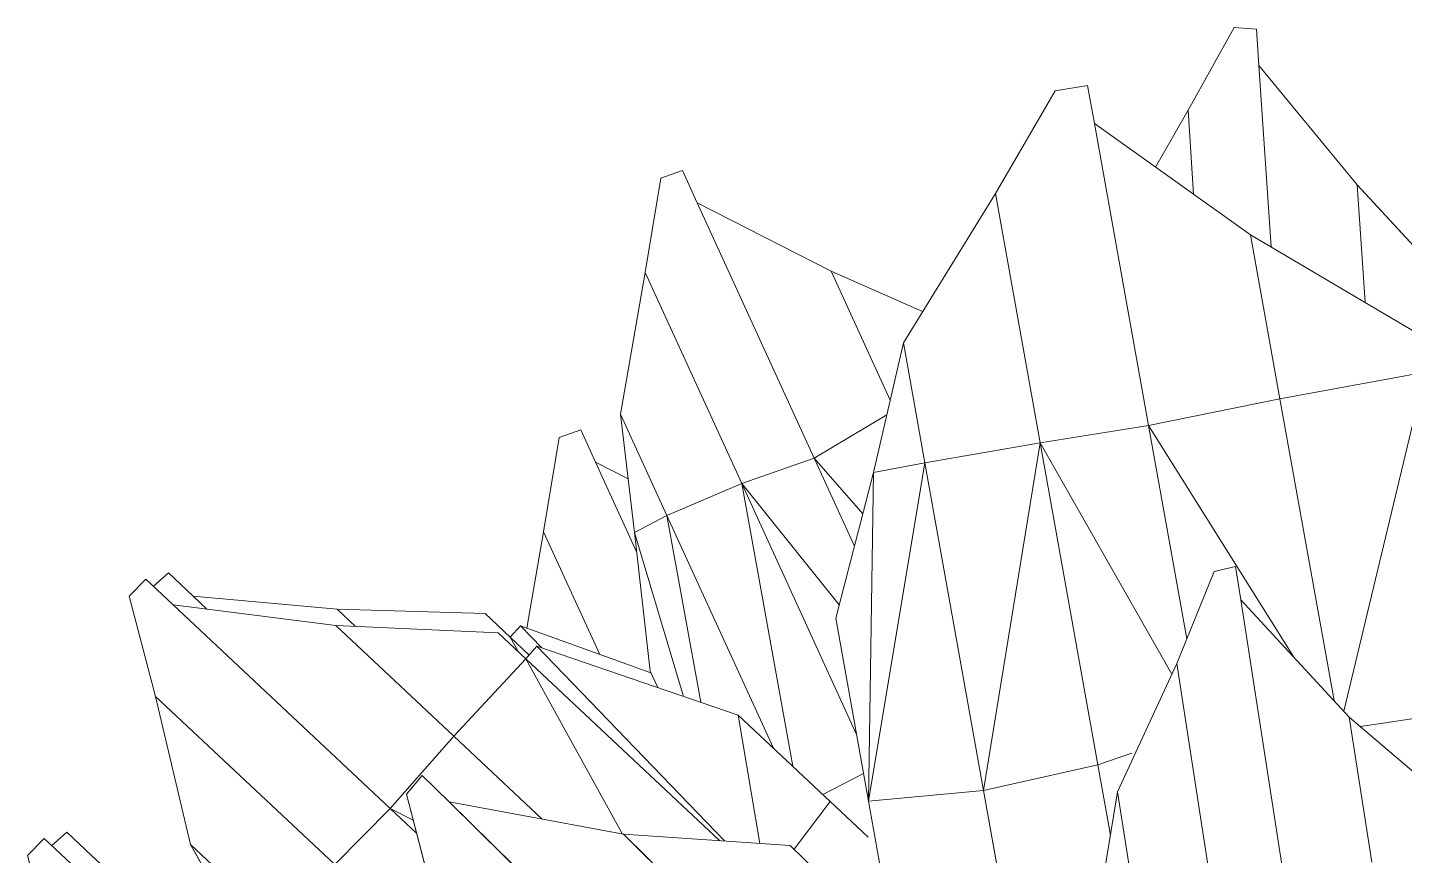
# Model space of a CAD drawing. Header units: inches. Extents: x 1 to 4284, y -575 to 745.
# Drawn here: x 2932.7 to 2944.06, y 322.82 to 329.65 of the extents above; entities that cross this region are included whole.
import ezdxf

# ---------------------------------------------------------------- set-up
doc = ezdxf.new("R2010")
doc.units = ezdxf.units.IN
doc.header["$MEASUREMENT"] = 0
doc.layers.add('Plant-hosta', color=7, linetype='Continuous', lineweight=9)

# ---------------------------------------------------------------- blocks, each defined once
blk = doc.blocks.new('Untitled_dwg-V39-New Construction - Tel_Data_Elec Plan')
at = {"layer": 'Plant-hosta'}
for p, q in [((-5.483, -12.491), (-5.531, -11.974)), ((-5.307, -12.574), (-5.168, -12.299)), ((-5.112, -12.559), (-4.987, -12.309)), ((-5.483, -12.491), (-5.307, -12.574)), ((-0.482, -12.434), (-0.571, -13.541)), ((-5.269, -12.498), (-5.112, -12.559)), ((-0.571, -13.541), (-0.973, -12.843)), ((-0.571, -13.541), (-0.973, -12.843)), ((0.094, -13.12), (0.028, -13.936)), ((-0.184, -14.229), (-0.571, -13.541)), ((0.028, -13.936), (0.235, -13.714)), ((0.235, -13.714), (0.028, -13.936)), ((0.005, -14.227), (0.028, -13.936)), ((-0.184, -14.229), (0.005, -14.227))]:
    blk.add_line(p, q, dxfattribs=at)
at = {"layer": 'Plant-hosta', "flags": 128}
for points in [[(-5.531, -11.974), (-5.483, -12.491), (-5.307, -12.574), (-5.168, -12.299), (-4.901, -11.772)], [(-5.269, -12.498), (-5.112, -12.559), (-4.987, -12.309), (-4.917, -12.17)], [(-0.482, -12.434), (-0.571, -13.541), (-0.184, -14.229), (0.005, -14.227), (0.028, -13.936), (0.094, -13.12)]]:
    blk.add_lwpolyline(points, dxfattribs=at)
blk = doc.blocks.new('Untitled_dwg-V42-New Construction - Tel_Data_Elec Plan')
at = {"layer": 'Plant-hosta'}
for p, q in [((3.632, -8.112), (3.396, -6.924)), ((3.632, -8.112), (4.243, -7.033)), ((2.688, -7.14), (3.122, -9.325)), ((2.445, -9.013), (2.087, -7.208)), ((0.591, -8.575), (0.367, -7.284)), ((1.626, -8.187), (1.454, -7.319)), ((1.626, -8.187), (1.175, -7.387)), ((-2.52, -7.758), (-3.583, -9.994)), ((3.691, -8.008), (4.712, -7.801)), ((4.712, -7.801), (3.691, -8.008)), ((1.448, -7.871), (1.548, -8.451)), ((1.548, -8.451), (1.448, -7.871)), ((-1.746, -8.036), (-2.324, -9.251)), ((3.122, -9.325), (3.632, -8.112)), ((3.632, -8.112), (3.122, -9.325)), ((3.606, -8.174), (5.192, -10.57)), ((3.606, -8.174), (5.192, -10.57)), ((-0.331, -8.816), (-0.438, -8.2)), ((2.445, -9.013), (1.626, -8.187)), ((2.445, -9.013), (1.626, -8.187)), ((3.56, -8.282), (3.992, -10.773)), ((3.992, -10.773), (3.56, -8.282)), ((-1.063, -8.695), (-0.927, -8.41)), ((-1.063, -8.695), (-0.927, -8.41)), ((0.591, -8.575), (1.548, -8.451)), ((1.845, -8.446), (1.548, -8.451)), ((1.548, -8.451), (1.845, -8.446)), ((2.009, -11.109), (1.548, -8.451)), ((-0.63, -8.923), (-0.436, -8.54)), ((0.591, -8.575), (-0.331, -8.816)), ((2.009, -11.109), (0.591, -8.575)), ((0.591, -8.575), (1.059, -11.279)), ((1.059, -11.279), (0.591, -8.575)), ((-1.063, -8.695), (-2.324, -9.251)), ((-1.044, -8.655), (-0.63, -8.923)), ((3.371, -8.733), (2.898, -10.938)), ((-1.292, -8.796), (-1.099, -9.851)), ((-0.331, -8.816), (-0.069, -10.326)), ((-0.331, -8.816), (1.059, -11.279)), ((-0.331, -8.816), (0.634, -11.348)), ((1.059, -11.279), (-0.331, -8.816)), ((-1.596, -8.93), (-2.586, -10.887)), ((-1.596, -8.93), (-2.586, -10.887)), ((-1.559, -8.914), (-2.466, -10.953)), ((-0.63, -8.923), (-1.099, -9.851)), ((2.377, -8.945), (2.009, -11.109)), ((2.377, -8.945), (2.009, -11.109)), ((-0.292, -9.044), (-0.667, -8.998)), ((-0.292, -9.044), (-0.667, -8.998)), ((2.445, -9.013), (2.996, -9.621)), ((2.593, -9.176), (2.898, -10.938)), ((-3.891, -10.174), (-3.979, -9.267)), ((-3.583, -9.994), (-2.324, -9.251)), ((-2.324, -9.251), (-3.583, -9.994)), ((-2.331, -9.255), (-2.586, -10.887)), ((-2.586, -10.887), (-2.331, -9.255)), ((-0.418, -11.634), (-0.82, -9.3)), ((-0.418, -11.634), (-0.236, -9.368)), ((3.122, -9.325), (3.176, -9.6)), ((-5.267, -9.523), (-5.707, -10.393)), ((-0.919, -9.495), (-1.088, -11.597)), ((-0.919, -9.495), (-1.088, -11.597)), ((-2.912, -9.598), (-3.363, -10.489)), ((-2.912, -9.598), (-3.363, -10.489)), ((2.996, -9.621), (3.176, -9.6)), ((-5.601, -9.742), (-5.707, -10.393)), ((-4.647, -9.831), (-5.562, -11.639)), ((-4.06, -10.109), (-4.647, -9.831)), ((-3.924, -9.839), (-4.06, -10.109)), ((-4.06, -10.109), (-3.924, -9.839)), ((-1.099, -9.851), (-2.466, -10.953)), ((-3.913, -9.953), (-4.06, -10.109)), ((-3.913, -9.953), (-4.06, -10.109)), ((-3.717, -10.275), (-3.583, -9.994)), ((-1.353, -10.056), (-1.088, -11.597)), ((-1.088, -11.597), (-1.353, -10.056)), ((-4.06, -10.109), (-5.168, -12.299)), ((-4.06, -10.109), (-3.363, -10.489)), ((-3.363, -10.489), (-4.06, -10.109)), ((-3.891, -10.174), (-3.717, -10.275)), ((-1.469, -10.15), (-1.386, -11.558)), ((-1.645, -10.291), (-1.657, -10.439)), ((-1.657, -10.439), (-1.645, -10.291)), ((0.634, -11.348), (-0.069, -10.326)), ((0.634, -11.348), (-0.069, -10.326)), ((-5.562, -11.639), (-5.707, -10.393)), ((-5.562, -11.639), (-5.707, -10.393)), ((-1.656, -10.425), (-2.533, -11.156)), ((-1.386, -11.558), (-1.657, -10.439)), ((-1.386, -11.558), (-1.657, -10.439)), ((-0.005, -10.42), (-0.418, -11.634)), ((-3.363, -10.489), (-3.965, -11.679)), ((-3.363, -10.489), (-2.586, -10.887)), ((5.192, -10.57), (3.992, -10.773)), ((2.898, -10.938), (3.992, -10.773)), ((2.898, -10.938), (3.992, -10.773)), ((4.227, -12.128), (3.992, -10.773)), ((-2.727, -11.166), (-2.586, -10.887)), ((-2.727, -11.166), (-2.586, -10.887)), ((-2.586, -10.887), (-2.466, -10.953)), ((-2.586, -10.887), (-2.466, -10.953)), ((0.278, -10.831), (0.214, -11.627)), ((0.214, -11.627), (0.278, -10.831)), ((4.227, -12.128), (5.247, -10.888)), ((-2.55, -10.906), (-2.647, -11.099)), ((-2.55, -10.906), (-2.647, -11.099)), ((-2.625, -10.965), (-2.647, -11.099)), ((-2.625, -10.965), (-2.647, -11.099)), ((-2.431, -10.925), (-2.533, -11.156)), ((2.898, -10.938), (2.009, -11.109)), ((2.898, -10.938), (2.009, -11.109)), ((2.898, -10.938), (3.33, -13.43)), ((5.194, -12.213), (5.697, -11.011)), ((-2.774, -11.353), (-2.647, -11.099)), ((-2.774, -11.353), (-2.647, -11.099)), ((-2.647, -11.099), (-2.533, -11.156)), ((-2.647, -11.099), (-2.533, -11.156)), ((0.435, -11.059), (0.214, -11.627)), ((2.009, -11.109), (1.059, -11.279)), ((2.009, -11.109), (1.059, -11.279)), ((2.366, -13.167), (2.009, -11.109)), ((-2.727, -11.166), (-3.965, -11.679)), ((-2.774, -11.353), (-3.908, -11.804)), ((1.059, -11.279), (0.634, -11.348)), ((1.231, -12.269), (0.634, -11.348)), ((1.231, -12.269), (1.059, -11.279)), ((5.194, -12.213), (4.924, -11.281)), ((-1.386, -11.558), (-1.162, -12.514)), ((-1.088, -11.597), (-1.386, -11.558)), ((-5.483, -12.491), (-5.562, -11.639)), ((-5.168, -12.299), (-3.965, -11.679)), ((-3.965, -11.679), (-5.168, -12.299)), ((-3.814, -11.617), (-3.908, -11.804)), ((-1.088, -11.597), (-1.162, -12.514)), ((-0.418, -11.634), (-1.088, -11.597)), ((-0.418, -11.634), (-0.571, -13.541)), ((0.214, -11.627), (-0.418, -11.634)), ((0.214, -11.627), (0.028, -13.936)), ((0.214, -11.627), (0.9, -11.759)), ((0.9, -11.759), (0.214, -11.627)), ((-4.987, -12.309), (-3.908, -11.804)), ((-3.908, -11.804), (-4.987, -12.309)), ((0.967, -11.862), (0.873, -13.028)), ((4.352, -11.977), (4.769, -13.415)), ((3.33, -13.43), (4.227, -12.128)), ((4.227, -12.128), (3.33, -13.43)), ((-4.917, -12.17), (-4.987, -12.309)), ((4.769, -13.415), (5.194, -12.213)), ((5.194, -12.213), (4.769, -13.415)), ((-5.307, -12.574), (-5.168, -12.299)), ((-5.112, -12.559), (-4.987, -12.309)), ((2.366, -13.167), (1.231, -12.269)), ((2.366, -13.167), (1.231, -12.269)), ((-5.483, -12.491), (-5.307, -12.574)), ((1.469, -12.458), (0.873, -13.028)), ((-5.269, -12.498), (-5.112, -12.559)), ((-0.571, -13.541), (-1.162, -12.514)), ((-0.571, -13.541), (-1.162, -12.514)), ((4.093, -13.268), (3.9, -12.603)), ((3.9, -12.603), (4.093, -13.268)), ((4.093, -13.268), (3.682, -12.92)), ((4.093, -13.268), (3.682, -12.92)), ((0.028, -13.936), (0.873, -13.028)), ((0.873, -13.028), (0.028, -13.936)), ((2.366, -13.167), (3.118, -13.795)), ((4.093, -13.268), (4.685, -13.779)), ((3.33, -13.43), (3.384, -13.744)), ((4.769, -13.415), (4.853, -13.704)), ((-0.184, -14.229), (-0.571, -13.541)), ((4.685, -13.779), (4.853, -13.704)), ((3.118, -13.795), (3.384, -13.744)), ((0.005, -14.227), (0.028, -13.936)), ((-0.184, -14.229), (0.005, -14.227))]:
    blk.add_line(p, q, dxfattribs=at)
at = {"layer": 'Plant-hosta', "flags": 128}
for points in [[(0.429, -5.381), (1.175, -7.387), (1.454, -7.319), (1.626, -8.187), (1.175, -7.387)], [(3.396, -6.924), (3.632, -8.112), (4.243, -7.033)], [(2.445, -9.013), (2.996, -9.621), (3.176, -9.6), (3.122, -9.325), (2.688, -7.14)], [(2.242, -7.19), (2.087, -7.208), (2.445, -9.013)], [(0.367, -7.284), (0.591, -8.575), (1.548, -8.451)], [(-2.52, -7.758), (-3.101, -7.42), (-3.979, -9.267), (-3.891, -10.174), (-3.717, -10.275), (-3.583, -9.994), (-2.52, -7.758), (-1.746, -8.036)], [(-0.927, -8.41), (-1.746, -8.036), (-2.324, -9.251), (-1.063, -8.695)], [(-0.438, -8.2), (-0.331, -8.816), (0.591, -8.575)], [(0.591, -8.575), (2.009, -11.109), (1.548, -8.451)], [(-1.044, -8.655), (-0.63, -8.923), (-0.436, -8.54)], [(3.371, -8.733), (2.898, -10.938), (2.593, -9.176)], [(-0.63, -8.923), (-1.099, -9.851), (-1.292, -8.796)], [(-0.069, -10.326), (-0.331, -8.816), (0.634, -11.348), (1.059, -11.279), (1.231, -12.269), (0.634, -11.348)], [(-1.099, -9.851), (-2.466, -10.953), (-1.559, -8.914)], [(-0.82, -9.3), (-0.418, -11.634), (-0.236, -9.368)], [(-5.267, -9.523), (-5.707, -10.393), (-5.601, -9.742)], [(-1.469, -10.15), (-1.386, -11.558), (-1.088, -11.597), (-1.162, -12.514), (-1.386, -11.558)], [(-1.656, -10.425), (-2.533, -11.156), (-2.431, -10.925)], [(-0.005, -10.42), (-0.418, -11.634), (-1.088, -11.597)], [(-2.586, -10.887), (-3.363, -10.489), (-3.965, -11.679), (-2.727, -11.166)], [(2.009, -11.109), (2.366, -13.167), (3.118, -13.795), (3.384, -13.744), (3.33, -13.43), (2.898, -10.938)], [(4.924, -11.281), (5.194, -12.213), (5.697, -11.011)], [(0.435, -11.059), (0.214, -11.627), (-0.418, -11.634)], [(-3.814, -11.617), (-3.908, -11.804), (-2.774, -11.353)], [(-0.418, -11.634), (-0.571, -13.541), (-0.184, -14.229), (0.005, -14.227), (0.028, -13.936), (0.214, -11.627)], [(0.967, -11.862), (0.873, -13.028), (1.469, -12.458)], [(4.093, -13.268), (4.685, -13.779), (4.853, -13.704), (4.769, -13.415), (4.352, -11.977)], [(-5.269, -12.498), (-5.112, -12.559), (-4.987, -12.309), (-4.917, -12.17)]]:
    blk.add_lwpolyline(points, dxfattribs=at)
for points in [[(-4.06, -10.109), (-4.647, -9.831), (-5.562, -11.639), (-5.483, -12.491), (-5.307, -12.574), (-5.168, -12.299)], [(5.247, -10.888), (5.192, -10.57), (3.992, -10.773), (4.227, -12.128)]]:
    blk.add_lwpolyline(points, close=True, dxfattribs=at)

msp = doc.modelspace()

# ---------------------------------------------------------------- block references
at = {"layer": 'Plant-hosta', "extrusion": (0, 0, -1), "zscale": -0.9999999999999999, "rotation": 160.0000000000005}
for name, p in [('Untitled_dwg-V42-New Construction - Tel_Data_Elec Plan', (-2942.963, 315.096)), ('Untitled_dwg-V39-New Construction - Tel_Data_Elec Plan', (-2942.125, 312.958))]:
    msp.add_blockref(name, p, dxfattribs=at)

doc.saveas('drawing.dxf')
